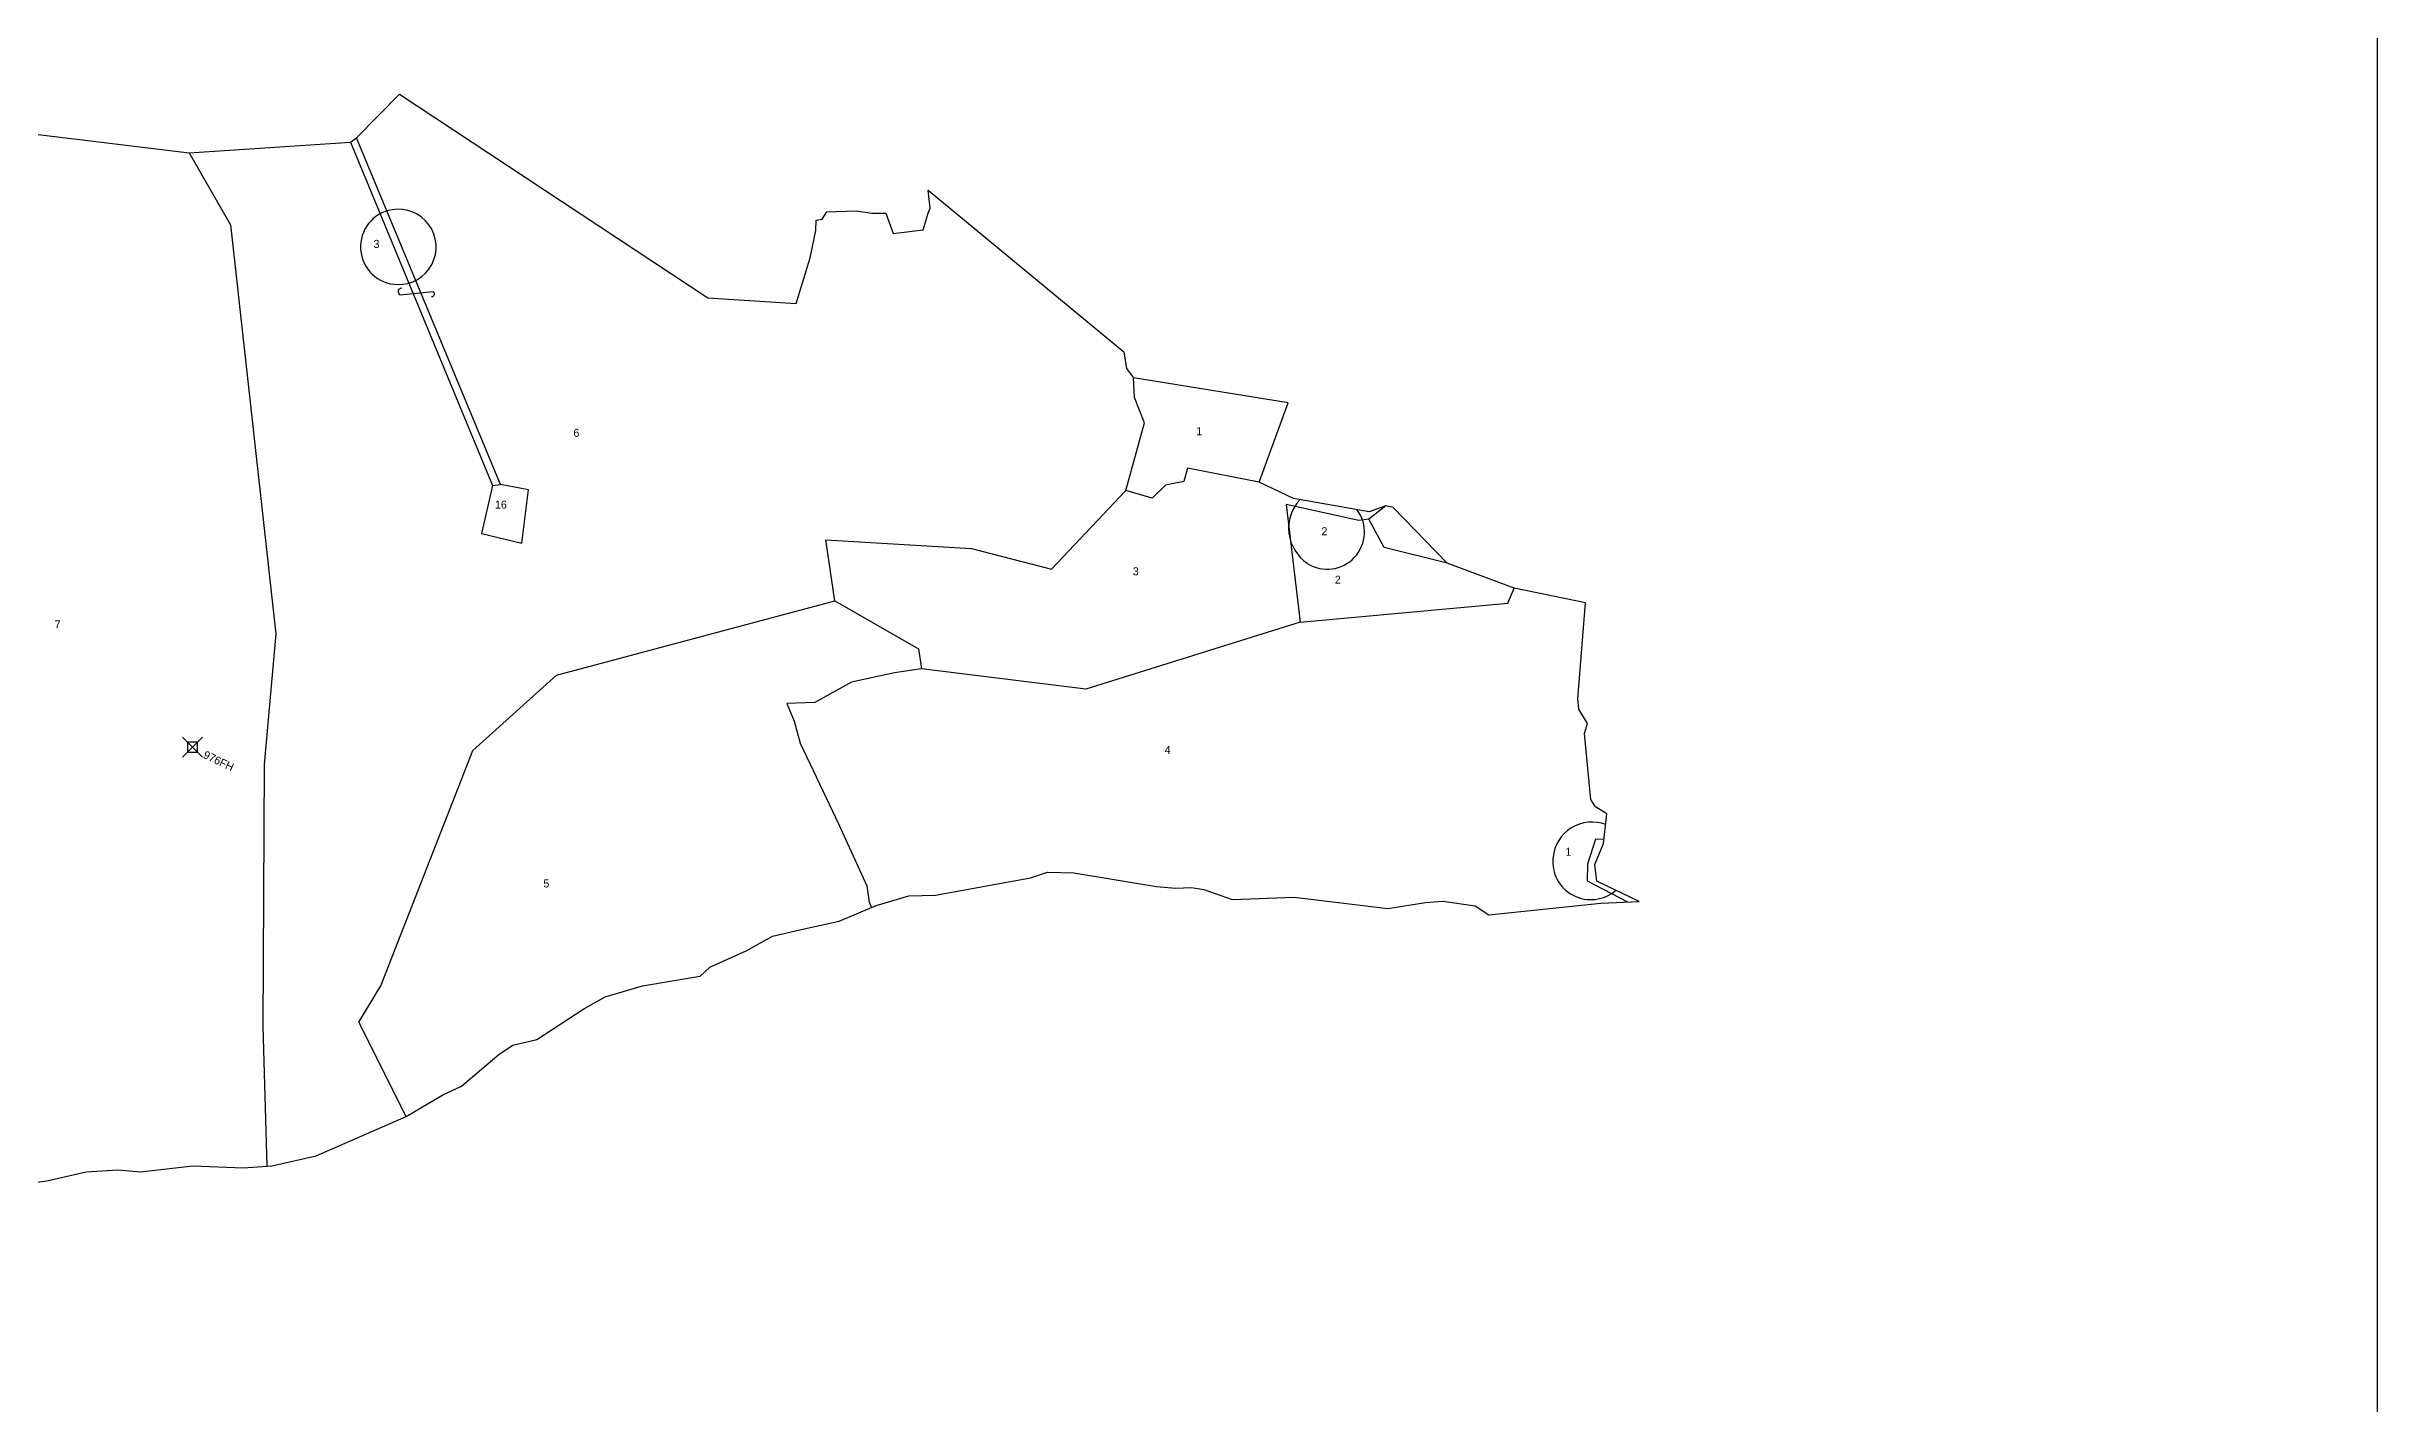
# Model space of a CAD drawing. Header units: inches. Extents: x 150418 to 152795, y 178163 to 180541.
# Drawn here: x 151630 to 152795, y 178841 to 179519 of the extents above; entities that cross this region are included whole.
import ezdxf

# ---------------------------------------------------------------- set-up
doc = ezdxf.new("R2010")
doc.units = ezdxf.units.IN
doc.header["$MEASUREMENT"] = 0
doc.header["$PDMODE"] = 67
doc.header["$PDSIZE"] = 5
for name, color, linetype in [('BORDER-B', 3, 'CONTINUOUS'), ('IMAGE', 7, 'CONTINUOUS'), ('LINK', 4, 'CONTINUOUS'), ('NO', 1, 'CONTINUOUS'), ('PARCEL', 6, 'CONTINUOUS'), ('ROAD', 2, 'CONTINUOUS'), ('TRIG-P', 2, 'CONTINUOUS'), ('TRIG-T', 1, 'CONTINUOUS')]:
    doc.layers.add(name, color=color, linetype=linetype)
picture_1 = doc.add_image_def('image1.tif', size_in_pixel=(11309, 11313))

msp = doc.modelspace()

# ---------------------------------------------------------------- linework, layer by layer
at = {"layer": 'BORDER-B'}
for points in [[(151612.4, 179477.1), (151701.4, 179466.2), (151782.1, 179471.5), (151785.1, 179473.7), (151806.6, 179495.5), (151960.7, 179393.7), (152004.9, 179390.9), (152011.8, 179413.7), (152014.6, 179427.4), (152014.8, 179432.6), (152017.9, 179433), (152020.2, 179436.8), (152034.9, 179437.3), (152042.7, 179436.1), (152049.6, 179436.1), (152053.4, 179425.9), (152068.3, 179427.8), (152070.9, 179436.1), (152071.8, 179438.5), (152070.9, 179447.5), (152168.6, 179366.8), (152170, 179358.5), (152173.5, 179353.8)], [(152426.2, 179092.1), (152405, 179102.2), (152404.1, 179110.6), (152408.3, 179121), (152410.1, 179135.9), (152404.4, 179139.4), (152402.1, 179143), (152398.8, 179176), (152400.3, 179181.1), (152396.1, 179188.2), (152395.5, 179193.3), (152399.4, 179241.4), (152363.7, 179248.6), (152330.3, 179261.1), (152303.3, 179289), (152299.6, 179289.8), (152291.3, 179286.8), (152253.5, 179293.4), (152236.3, 179301.7), (152250.8, 179341.3), (152173.5, 179353.8)], [(151608.5, 178949.6), (151630.3, 178952.5), (151650, 178957), (151665.8, 178958), (151677.2, 178957), (151703.3, 178959.9), (151728.5, 178958.9), (151742.8, 178959.9), (151765, 178964.9), (151810, 178984.6), (151828.2, 178995.5), (151837.5, 178999.7), (151856.4, 179015.8), (151863.3, 179020.3), (151875.3, 179023.1), (151898.7, 179038.5), (151909.4, 179044.4), (151928, 179049.9), (151945.9, 179053), (151956.9, 179054.7), (151961.7, 179059.2), (151979.9, 179067.4), (151993, 179074.7), (152008.8, 179078.4), (152026.4, 179082.2), (152044.9, 179090.1), (152061.1, 179094.9), (152074.5, 179095.3), (152122, 179103.9), (152130.5, 179106.7), (152143.6, 179106.4), (152184.9, 179099.5), (152194.5, 179098.8), (152202.4, 179099.1), (152208.6, 179098.1), (152222.7, 179093), (152253.7, 179094.3), (152300.5, 179088.5), (152319.4, 179091.6), (152328, 179092.3), (152344.2, 179089.9), (152351.1, 179085.4), (152407.1, 179091.2), (152426.2, 179092.1)]]:
    msp.add_lwpolyline(points, dxfattribs=at)
at = {"layer": 'LINK'}
msp.add_lwpolyline([(151807.6, 179398.5, 0.831026), (151806.9, 179395.3), (151823.3, 179396.9, -0.692977), (151822.6, 179394.2)], format="xyb", dxfattribs=at)
at = {"layer": 'PARCEL'}
for points in [[(151701.4, 179466.2), (151722.2, 179430.2), (151744.7, 179225.9), (151738.9, 179160.5), (151738.2, 179029.6), (151740.2, 178959.8)], [(152024.2, 179242.3), (152019.6, 179272.8), (152092.4, 179268.5), (152132.4, 179258.2), (152169.7, 179297.4), (152179, 179331.3), (152174, 179344), (152173.5, 179353.8)], [(152236.3, 179301.7), (152200.5, 179308.6), (152198.6, 179302), (152189.4, 179300.1), (152182.8, 179293.6), (152169.7, 179297.4)], [(151853.1, 179300), (151847.6, 179275.9), (151867.8, 179271.1), (151871.1, 179297.8), (151857.1, 179300.4)], [(152249.8, 179290.5), (152256.7, 179231.6), (152360.6, 179241.2), (152363.7, 179248.6)], [(152330.3, 179261.1), (152298.7, 179268.9), (152291, 179283.2)], [(151810, 178984.6), (151786.3, 179031.7), (151797.3, 179050), (151843.3, 179167.6), (151885.1, 179205.2), (152024.2, 179242.3), (152066, 179218.3), (152067.5, 179208.3), (152054, 179206.3), (152032.5, 179201.6), (152014.2, 179191.6), (152000.1, 179191.1), (152003.8, 179182.2), (152006.9, 179171.2), (152026.2, 179130.5), (152040.2, 179099.9), (152041.3, 179091.7), (152042.5, 179089.1)], [(152256.7, 179231.6), (152149.7, 179198.1), (152067.5, 179208.3)]]:
    msp.add_lwpolyline(points, dxfattribs=at)
for centre, radius, start, end in [((151805.9, 179419.2), 18.8, 99.3543, 268.7611), ((151806.1, 179419.2), 18.8, 268.3115, 99.8039), ((152272.1, 179278.6), 21.1, 137.4828, 236.0057), ((152270.3, 179276.7), 18.6, 237.4908, 36.9921), ((152402.5, 179112.4), 19.4, 68.8619, 175.0041), ((152402, 179112), 19, 173.6474, 311.168)]:
    msp.add_arc(centre, radius, start, end, dxfattribs=at)
at = {"layer": 'ROAD'}
for points in [[(151782.1, 179471.5), (151853.1, 179300), (151857.1, 179300.4), (151785.1, 179473.7)], [(152299.6, 179289.8), (152291, 179283.2), (152286, 179282.4), (152249.8, 179290.5), (152249.8, 179290.5)], [(152408.5, 179123), (152404.4, 179123.2), (152400.3, 179110.8), (152400.2, 179102.4), (152420.3, 179091.9)]]:
    msp.add_lwpolyline(points, dxfattribs=at)
at = {"layer": 'TRIG-P'}
msp.add_point((151703.1, 179169.2), dxfattribs=at)

# ---------------------------------------------------------------- texts
at = {"layer": 'NO'}
for s, p in [('3', (151793.6, 179418.7)), ('6', (151893.5, 179324.3)), ('1', (152204.8, 179325.1)), ('16', (151854.3, 179288.4)), ('2', (152267.4, 179275.1)), ('3', (152173.1, 179255.1)), ('2', (152274.1, 179250.9)), ('7', (151634.2, 179228.5)), ('4', (152189, 179165.8)), ('1', (152389.3, 179114.9)), ('5', (151878.5, 179099.1))]:
    msp.add_text(s, height=4, dxfattribs=at).set_placement(p)
at = {"layer": 'TRIG-T'}
msp.add_text('976FH', height=4, rotation=334.4562, dxfattribs=at).set_placement((151708.1, 179164))

# ---------------------------------------------------------------- pictures from other files: only their frames are drawn
at = {"layer": 'IMAGE'}
image = msp.add_image(picture_1, insert=(150418, 178163.2), size_in_units=(2377.1, 2378), dxfattribs=at)
image.dxf.flags = 15

doc.saveas('drawing.dxf')
